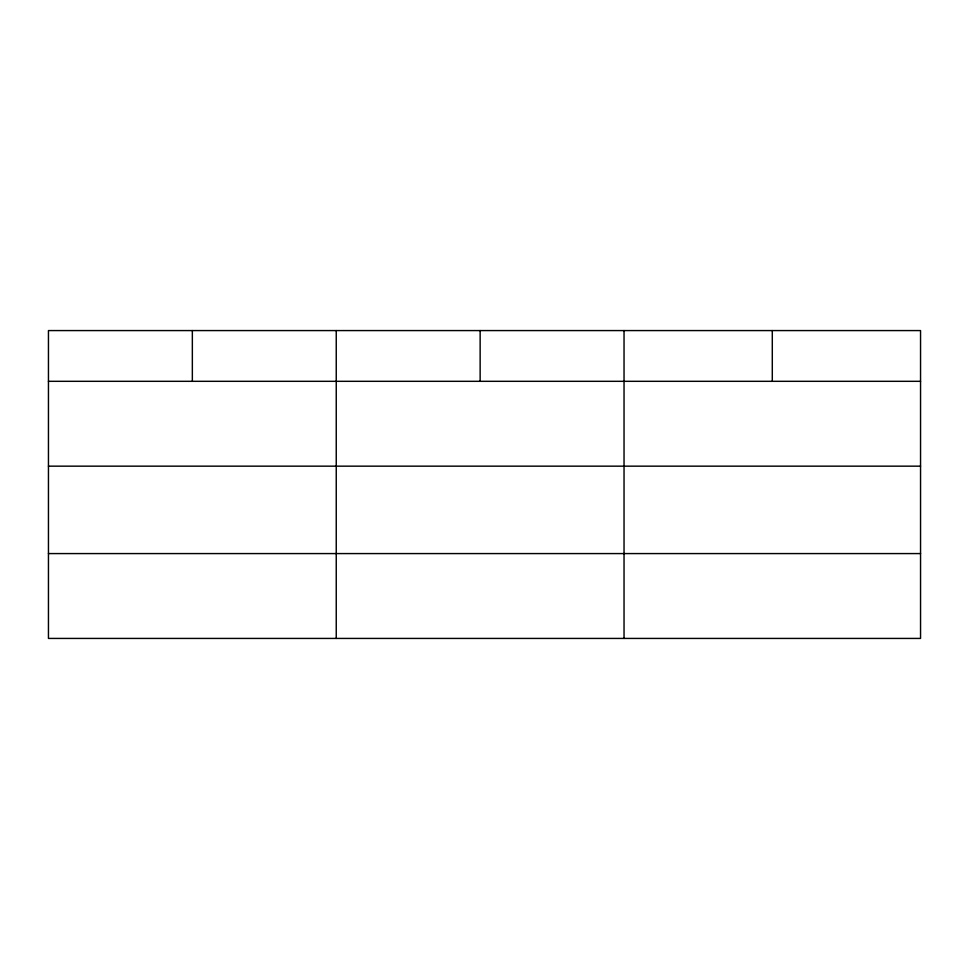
<?xml version="1.0" encoding="UTF-8"?>
<svg xmlns="http://www.w3.org/2000/svg" width="969" height="969" viewBox="0 0 969 969"><rect width="100%" height="100%" fill="white"/><g stroke="black" fill="none" stroke-linecap="round" stroke-linejoin="round"><path stroke-width="1.45" d="M920.55 466.162L920.55 330.574L48.45 330.574L48.45 638.426L920.55 638.426L920.55 466.162L48.45 466.162M48.45 381.314L920.55 381.314M48.45 553.578L920.55 553.578M772.293 330.574L772.293 381.314M624.036 330.574L624.036 638.426M480.139 330.574L480.139 381.314M336.243 330.574L336.243 638.426M192.346 330.574L192.346 381.314"/></g></svg>
